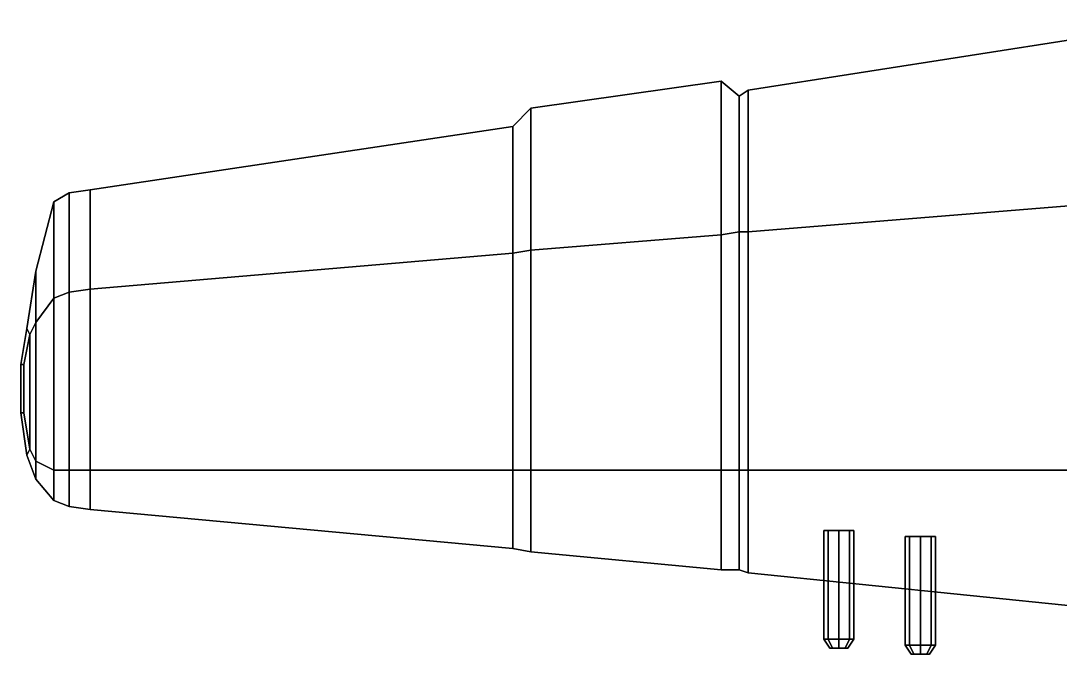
# Model space of a CAD drawing. Header units: millimetres. Extents: x -5.1 to 5.1, y -4 to 9.
# Drawn here: x -5.08 to -1.637, y -2.31 to -0.21 of the extents above; entities that cross this region are included whole.
import ezdxf

# ---------------------------------------------------------------- set-up
doc = ezdxf.new("R2010")
doc.units = ezdxf.units.MM
doc.layers.add('h2', color=6, linetype='Continuous')

msp = doc.modelspace()

# ---------------------------------------------------------------- linework, layer by layer
at = {"layer": 'h2'}
for points in [[(-2.67, -0.91, -0.24), (-1.2, -0.79, -0.37), (-1.2, -0.21, -0.2), (-2.67, -0.44, -0.11)], [(-2.67, -0.44, -0.11), (-1.2, -0.21, -0.2), (-1.2, -0.79, -0.05), (-2.67, -0.91, 0.01)], [(-3.39, -0.97, -0.16), (-2.76, -0.92, -0.23), (-2.76, -0.41, -0.11), (-3.39, -0.5, -0.05)], [(-3.39, -0.5, -0.05), (-2.76, -0.41, -0.11), (-2.76, -0.92, 0.02), (-3.39, -0.97, 0.05)], [(-2.76, -0.92, -0.23), (-2.7, -0.91, -0.24), (-2.7, -0.46, -0.11), (-2.76, -0.41, -0.11)], [(-2.76, -0.41, -0.11), (-2.7, -0.46, -0.11), (-2.7, -0.91, 0.01), (-2.76, -0.92, 0.02)], [(-2.7, -0.91, -0.24), (-2.67, -0.91, -0.24), (-2.67, -0.44, -0.11), (-2.7, -0.46, -0.11)], [(-2.7, -0.46, -0.11), (-2.67, -0.44, -0.11), (-2.67, -0.91, 0.01), (-2.7, -0.91, 0.01)], [(-3.45, -0.98, -0.16), (-3.39, -0.97, -0.16), (-3.39, -0.5, -0.05), (-3.45, -0.56, -0.05)], [(-3.45, -0.56, -0.05), (-3.39, -0.5, -0.05), (-3.39, -0.97, 0.05), (-3.45, -0.98, 0.05)], [(-4.85, -0.77, 0.08), (-3.45, -0.56, -0.05), (-3.45, -0.98, 0.05), (-4.85, -1.1, 0.13)], [(-4.85, -1.1, -0.01), (-3.45, -0.98, -0.16), (-3.45, -0.56, -0.05), (-4.85, -0.77, 0.08)], [(-4.97, -0.81, 0.08), (-4.92, -0.78, 0.08), (-4.92, -1.11, 0.13), (-4.97, -1.13, 0.13)], [(-4.97, -1.13, 0.01), (-4.92, -1.11), (-4.92, -0.78, 0.08), (-4.97, -0.81, 0.08)], [(-4.92, -0.78, 0.08), (-4.85, -0.77, 0.08), (-4.85, -1.1, 0.13), (-4.92, -1.11, 0.13)], [(-4.92, -1.11), (-4.85, -1.1, -0.01), (-4.85, -0.77, 0.08), (-4.92, -0.78, 0.08)], [(-2.67, -1.7, -0.24), (-1.2, -1.7, -0.37), (-1.2, -0.79, -0.37), (-2.67, -0.91, -0.24)], [(-1.2, -0.79, -0.05), (-1.2, -1.7, -0.05), (-2.67, -1.7, 0.01), (-2.67, -0.91, 0.01)], [(-5.03, -1.04, 0.08), (-4.97, -0.81, 0.08), (-4.97, -1.13, 0.13), (-5.03, -1.21, 0.13)], [(-5.03, -1.21, 0.02), (-4.97, -1.13, 0.01), (-4.97, -0.81, 0.08), (-5.03, -1.04, 0.08)], [(-3.39, -1.7, -0.16), (-2.76, -1.7, -0.23), (-2.76, -0.92, -0.23), (-3.39, -0.97, -0.16)], [(-2.76, -0.92, 0.02), (-2.76, -1.7, 0.02), (-3.39, -1.7, 0.05), (-3.39, -0.97, 0.05)], [(-2.76, -1.7, -0.23), (-2.7, -1.7, -0.24), (-2.7, -0.91, -0.24), (-2.76, -0.92, -0.23)], [(-2.7, -0.91, 0.01), (-2.7, -1.7, 0.01), (-2.76, -1.7, 0.02), (-2.76, -0.92, 0.02)], [(-2.7, -1.7, -0.24), (-2.67, -1.7, -0.24), (-2.67, -0.91, -0.24), (-2.7, -0.91, -0.24)], [(-2.67, -0.91, 0.01), (-2.67, -1.7, 0.01), (-2.7, -1.7, 0.01), (-2.7, -0.91, 0.01)], [(-3.45, -0.98, 0.05), (-3.45, -1.7, 0.05), (-4.85, -1.7, 0.13), (-4.85, -1.1, 0.13)], [(-4.85, -1.7, -0.01), (-3.45, -1.7, -0.16), (-3.45, -0.98, -0.16), (-4.85, -1.1, -0.01)], [(-3.45, -1.7, -0.16), (-3.39, -1.7, -0.16), (-3.39, -0.97, -0.16), (-3.45, -0.98, -0.16)], [(-3.39, -0.97, 0.05), (-3.39, -1.7, 0.05), (-3.45, -1.7, 0.05), (-3.45, -0.98, 0.05)], [(-5.06, -1.23, 0.08), (-5.03, -1.04, 0.08), (-5.03, -1.21, 0.13), (-5.05, -1.25, 0.12)], [(-5.05, -1.25, 0.03), (-5.03, -1.21, 0.02), (-5.03, -1.04, 0.08), (-5.06, -1.23, 0.08)], [(-4.92, -1.7), (-4.85, -1.7, -0.01), (-4.85, -1.1, -0.01), (-4.92, -1.11)], [(-4.85, -1.1, 0.13), (-4.85, -1.7, 0.13), (-4.92, -1.7, 0.13), (-4.92, -1.11, 0.13)], [(-5.03, -1.67, 0.02), (-4.97, -1.7, 0.01), (-4.97, -1.13, 0.01), (-5.03, -1.21, 0.02)], [(-4.97, -1.13, 0.13), (-4.97, -1.7, 0.13), (-5.03, -1.67, 0.13), (-5.03, -1.21, 0.13)], [(-4.97, -1.7, 0.01), (-4.92, -1.7), (-4.92, -1.11), (-4.97, -1.13, 0.01)], [(-4.92, -1.11, 0.13), (-4.92, -1.7, 0.13), (-4.97, -1.7, 0.13), (-4.97, -1.13, 0.13)], [(-5.08, -1.35, 0.08), (-5.06, -1.23, 0.08), (-5.05, -1.25, 0.12), (-5.07, -1.35, 0.11)], [(-5.07, -1.35, 0.05), (-5.05, -1.25, 0.03), (-5.06, -1.23, 0.08), (-5.08, -1.35, 0.08)], [(-5.05, -1.63, 0.03), (-5.03, -1.67, 0.02), (-5.03, -1.21, 0.02), (-5.05, -1.25, 0.03)], [(-5.03, -1.21, 0.13), (-5.03, -1.67, 0.13), (-5.05, -1.63, 0.12), (-5.05, -1.25, 0.12)], [(-5.07, -1.51, 0.05), (-5.05, -1.63, 0.03), (-5.05, -1.25, 0.03), (-5.07, -1.35, 0.05)], [(-5.05, -1.25, 0.12), (-5.05, -1.63, 0.12), (-5.07, -1.51, 0.11), (-5.07, -1.35, 0.11)], [(-5.07, -1.35, 0.11), (-5.07, -1.51, 0.11), (-5.08, -1.51, 0.08), (-5.08, -1.35, 0.08)], [(-5.08, -1.35, 0.08), (-5.08, -1.51, 0.08), (-5.07, -1.51, 0.05), (-5.07, -1.35, 0.05)], [(-5.07, -1.51, 0.11), (-5.05, -1.63, 0.12), (-5.06, -1.65, 0.08), (-5.08, -1.51, 0.08)], [(-5.08, -1.51, 0.08), (-5.06, -1.65, 0.08), (-5.05, -1.63, 0.03), (-5.07, -1.51, 0.05)], [(-5.05, -1.63, 0.12), (-5.03, -1.67, 0.13), (-5.03, -1.73, 0.08), (-5.06, -1.65, 0.08)], [(-5.06, -1.65, 0.08), (-5.03, -1.73, 0.08), (-5.03, -1.67, 0.02), (-5.05, -1.63, 0.03)], [(-5.03, -1.67, 0.13), (-4.97, -1.7, 0.13), (-4.97, -1.8, 0.08), (-5.03, -1.73, 0.08)], [(-5.03, -1.73, 0.08), (-4.97, -1.8, 0.08), (-4.97, -1.7, 0.01), (-5.03, -1.67, 0.02)], [(-4.97, -1.7, 0.13), (-4.92, -1.7, 0.13), (-4.92, -1.82, 0.08), (-4.97, -1.8, 0.08)], [(-4.97, -1.8, 0.08), (-4.92, -1.82, 0.08), (-4.92, -1.7), (-4.97, -1.7, 0.01)], [(-4.92, -1.7, 0.13), (-4.85, -1.7, 0.13), (-4.85, -1.83, 0.08), (-4.92, -1.82, 0.08)], [(-4.92, -1.82, 0.08), (-4.85, -1.83, 0.08), (-4.85, -1.7, -0.01), (-4.92, -1.7)], [(-4.85, -1.7, 0.13), (-3.45, -1.7, 0.05), (-3.45, -1.96, -0.05), (-4.85, -1.83, 0.08)], [(-4.85, -1.83, 0.08), (-3.45, -1.96, -0.05), (-3.45, -1.7, -0.16), (-4.85, -1.7, -0.01)], [(-3.45, -1.96, -0.05), (-3.39, -1.97, -0.05), (-3.39, -1.7, -0.16), (-3.45, -1.7, -0.16)], [(-3.45, -1.7, 0.05), (-3.39, -1.7, 0.05), (-3.39, -1.97, -0.05), (-3.45, -1.96, -0.05)], [(-3.39, -1.97, -0.05), (-2.76, -2.03, -0.11), (-2.76, -1.7, -0.23), (-3.39, -1.7, -0.16)], [(-3.39, -1.7, 0.05), (-2.76, -1.7, 0.02), (-2.76, -2.03, -0.11), (-3.39, -1.97, -0.05)], [(-2.76, -2.03, -0.11), (-2.7, -2.03, -0.11), (-2.7, -1.7, -0.24), (-2.76, -1.7, -0.23)], [(-2.76, -1.7, 0.02), (-2.7, -1.7, 0.01), (-2.7, -2.03, -0.11), (-2.76, -2.03, -0.11)], [(-2.7, -2.03, -0.11), (-2.67, -2.04, -0.11), (-2.67, -1.7, -0.24), (-2.7, -1.7, -0.24)], [(-2.7, -1.7, 0.01), (-2.67, -1.7, 0.01), (-2.67, -2.04, -0.11), (-2.7, -2.03, -0.11)], [(-2.67, -2.04, -0.11), (-1.2, -2.19, -0.2), (-1.2, -1.7, -0.37), (-2.67, -1.7, -0.24)], [(-2.67, -1.7, 0.01), (-1.2, -1.7, -0.05), (-1.2, -2.19, -0.2), (-2.67, -2.04, -0.11)], [(-2.4054, -1.9, -0.1554), (-2.42, -1.9, -0.12), (-2.42, -2.26, -0.12), (-2.4054, -2.26, -0.1554)], [(-2.42, -1.9, -0.12), (-2.4054, -1.9, -0.0846), (-2.4054, -2.26, -0.0846), (-2.42, -2.26, -0.12)], [(-2.37, -1.9, -0.17), (-2.4054, -1.9, -0.1554), (-2.4054, -2.26, -0.1554), (-2.37, -2.26, -0.17)], [(-2.4054, -1.9, -0.0846), (-2.37, -1.9, -0.07), (-2.37, -2.26, -0.07), (-2.4054, -2.26, -0.0846)], [(-2.3346, -1.9, -0.1554), (-2.37, -1.9, -0.17), (-2.37, -2.26, -0.17), (-2.3346, -2.26, -0.1554)], [(-2.37, -1.9, -0.07), (-2.3346, -1.9, -0.0846), (-2.3346, -2.26, -0.0846), (-2.37, -2.26, -0.07)], [(-2.32, -1.9, -0.12), (-2.3346, -1.9, -0.1554), (-2.3346, -2.26, -0.1554), (-2.32, -2.26, -0.12)], [(-2.3346, -1.9, -0.0846), (-2.32, -1.9, -0.12), (-2.32, -2.26, -0.12), (-2.3346, -2.26, -0.0846)], [(-2.1354, -1.92, -0.1754), (-2.15, -1.92, -0.14), (-2.15, -2.28, -0.14), (-2.1354, -2.28, -0.1754)], [(-2.15, -1.92, -0.14), (-2.1354, -1.92, -0.1046), (-2.1354, -2.28, -0.1046), (-2.15, -2.28, -0.14)], [(-2.1, -1.92, -0.19), (-2.1354, -1.92, -0.1754), (-2.1354, -2.28, -0.1754), (-2.1, -2.28, -0.19)], [(-2.1354, -1.92, -0.1046), (-2.1, -1.92, -0.09), (-2.1, -2.28, -0.09), (-2.1354, -2.28, -0.1046)], [(-2.0646, -1.92, -0.1754), (-2.1, -1.92, -0.19), (-2.1, -2.28, -0.19), (-2.0646, -2.28, -0.1754)], [(-2.1, -1.92, -0.09), (-2.0646, -1.92, -0.1046), (-2.0646, -2.28, -0.1046), (-2.1, -2.28, -0.09)], [(-2.05, -1.92, -0.14), (-2.0646, -1.92, -0.1754), (-2.0646, -2.28, -0.1754), (-2.05, -2.28, -0.14)], [(-2.0646, -1.92, -0.1046), (-2.05, -1.92, -0.14), (-2.05, -2.28, -0.14), (-2.0646, -2.28, -0.1046)], [(-2.4054, -2.26, -0.1554), (-2.42, -2.26, -0.12), (-2.4, -2.29, -0.12), (-2.3912, -2.29, -0.1412)], [(-2.42, -2.26, -0.12), (-2.4054, -2.26, -0.0846), (-2.3912, -2.29, -0.0988), (-2.4, -2.29, -0.12)], [(-2.37, -2.26, -0.17), (-2.4054, -2.26, -0.1554), (-2.3912, -2.29, -0.1412), (-2.37, -2.29, -0.15)], [(-2.4054, -2.26, -0.0846), (-2.37, -2.26, -0.07), (-2.37, -2.29, -0.09), (-2.3912, -2.29, -0.0988)], [(-2.3346, -2.26, -0.1554), (-2.37, -2.26, -0.17), (-2.37, -2.29, -0.15), (-2.3488, -2.29, -0.1412)], [(-2.37, -2.26, -0.07), (-2.3346, -2.26, -0.0846), (-2.3488, -2.29, -0.0988), (-2.37, -2.29, -0.09)], [(-2.32, -2.26, -0.12), (-2.3346, -2.26, -0.1554), (-2.3488, -2.29, -0.1412), (-2.34, -2.29, -0.12)], [(-2.3346, -2.26, -0.0846), (-2.32, -2.26, -0.12), (-2.34, -2.29, -0.12), (-2.3488, -2.29, -0.0988)], [(-2.4, -2.29, -0.12), (-2.3488, -2.29, -0.1412), (-2.37, -2.29, -0.15), (-2.3912, -2.29, -0.1412)], [(-2.3912, -2.29, -0.0988), (-2.34, -2.29, -0.12), (-2.3488, -2.29, -0.1412), (-2.4, -2.29, -0.12)], [(-2.37, -2.29, -0.09), (-2.3488, -2.29, -0.0988), (-2.34, -2.29, -0.12), (-2.3912, -2.29, -0.0988)], [(-2.1354, -2.28, -0.1754), (-2.15, -2.28, -0.14), (-2.13, -2.31, -0.14), (-2.1212, -2.31, -0.1612)], [(-2.15, -2.28, -0.14), (-2.1354, -2.28, -0.1046), (-2.1212, -2.31, -0.1188), (-2.13, -2.31, -0.14)], [(-2.1, -2.28, -0.19), (-2.1354, -2.28, -0.1754), (-2.1212, -2.31, -0.1612), (-2.1, -2.31, -0.17)], [(-2.1354, -2.28, -0.1046), (-2.1, -2.28, -0.09), (-2.1, -2.31, -0.11), (-2.1212, -2.31, -0.1188)], [(-2.0646, -2.28, -0.1754), (-2.1, -2.28, -0.19), (-2.1, -2.31, -0.17), (-2.0788, -2.31, -0.1612)], [(-2.1, -2.28, -0.09), (-2.0646, -2.28, -0.1046), (-2.0788, -2.31, -0.1188), (-2.1, -2.31, -0.11)], [(-2.05, -2.28, -0.14), (-2.0646, -2.28, -0.1754), (-2.0788, -2.31, -0.1612), (-2.07, -2.31, -0.14)], [(-2.0646, -2.28, -0.1046), (-2.05, -2.28, -0.14), (-2.07, -2.31, -0.14), (-2.0788, -2.31, -0.1188)], [(-2.13, -2.31, -0.14), (-2.0788, -2.31, -0.1612), (-2.1, -2.31, -0.17), (-2.1212, -2.31, -0.1612)], [(-2.1212, -2.31, -0.1188), (-2.07, -2.31, -0.14), (-2.0788, -2.31, -0.1612), (-2.13, -2.31, -0.14)], [(-2.1, -2.31, -0.11), (-2.0788, -2.31, -0.1188), (-2.07, -2.31, -0.14), (-2.1212, -2.31, -0.1188)]]:
    msp.add_3dface(points, dxfattribs=at)

doc.saveas('drawing.dxf')
